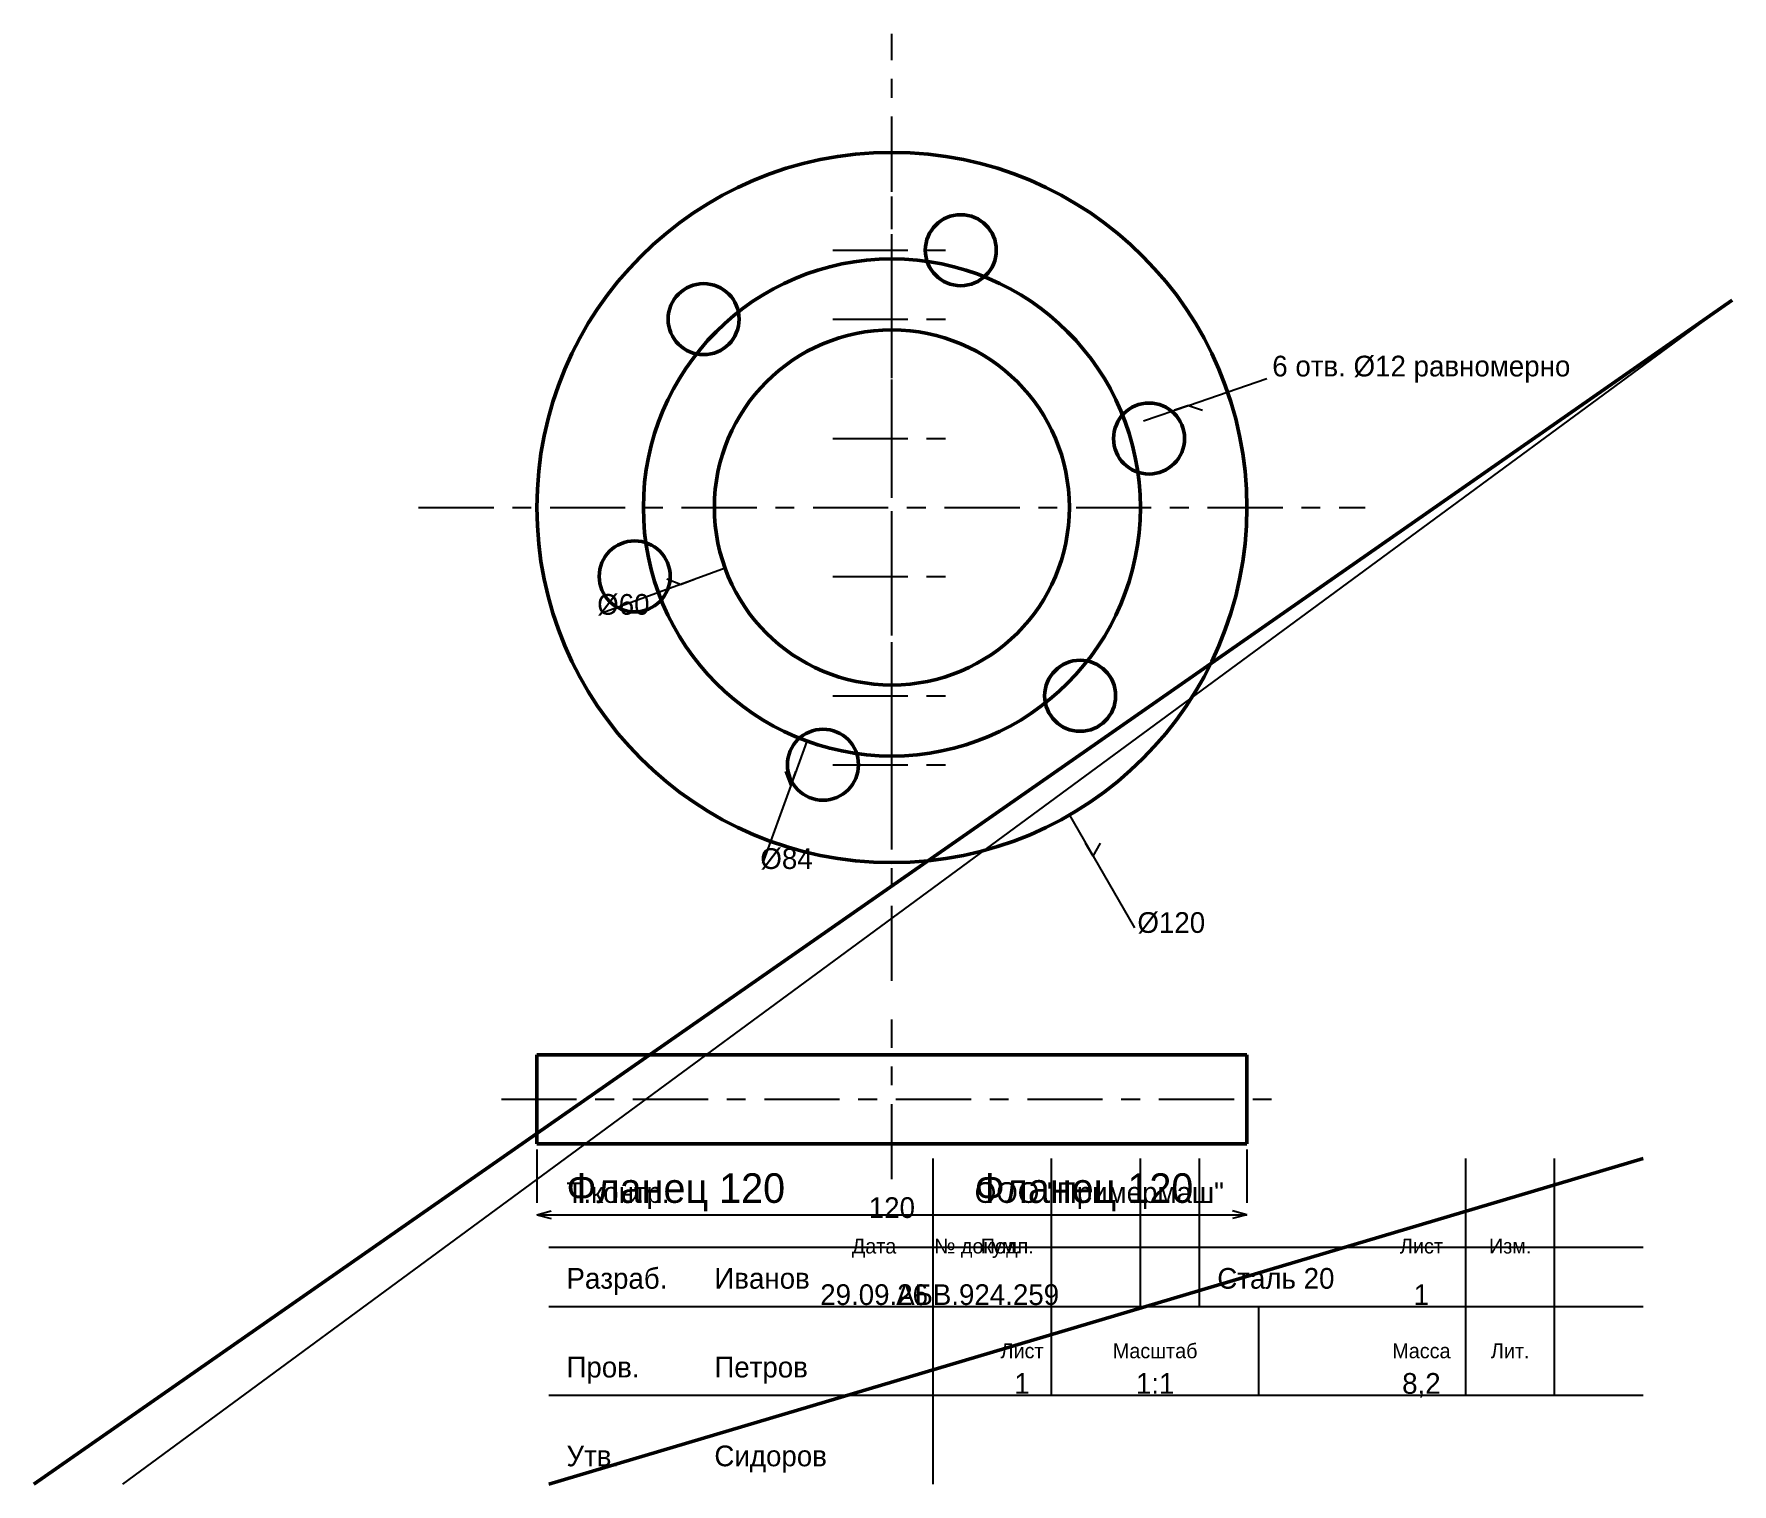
# Model space of a CAD drawing. Header units: millimetres. Extents: x 5 to 292, y 5 to 250.
import ezdxf
from ezdxf.enums import TextEntityAlignment as Align

# ---------------------------------------------------------------- set-up
doc = ezdxf.new("R2010")
doc.units = ezdxf.units.MM
doc.linetypes.add('CENTER', pattern=[22.225, 12.7, -3.175, 3.175, -3.175])
doc.linetypes.add('DASHED', pattern=[9, 6, -3])
for name, color, linetype, lineweight in [('AXIS', 7, 'CENTER', 25), ('DIMS', 7, 'CONTINUOUS', 25), ('MAIN', 7, 'CONTINUOUS', 50), ('TEXT', 7, 'CONTINUOUS', 25), ('THIN', 7, 'CONTINUOUS', 25)]:
    doc.layers.add(name, color=color, linetype=linetype, lineweight=lineweight)

msp = doc.modelspace()

# ---------------------------------------------------------------- linework, layer by layer
at = {"layer": 'AXIS', "linetype": 'CENTER', "lineweight": 25}
for p, q in [((150, 90), (150, 250)), ((150, 203.467), (150, 223.467)), ((140, 213.467), (160, 213.467)), ((150, 191.82), (150, 211.82)), ((140, 201.82), (160, 201.82)), ((150, 171.647), (150, 191.647)), ((140, 181.647), (160, 181.647)), ((70, 170), (230, 170)), ((150, 148.353), (150, 168.353)), ((140, 158.353), (160, 158.353)), ((150, 128.18), (150, 148.18)), ((140, 138.18), (160, 138.18)), ((150, 116.533), (150, 136.533)), ((140, 126.533), (160, 126.533)), ((150, 56.5), (150, 83.5)), ((84, 70), (216, 70))]:
    msp.add_line(p, q, dxfattribs=at)
at = {"layer": 'DIMS', "linetype": 'CONTINUOUS', "lineweight": 25}
for p, q in [((200.112, 187.255), (213.35, 191.813)), ((192.548, 184.651), (200.112, 187.255)), ((200.112, 187.255), (197.749, 186.441)), ((200.112, 187.255), (202.476, 186.441)), ((114.292, 157.003), (111.942, 157.858)), ((121.809, 159.739), (114.292, 157.003)), ((114.292, 157.003), (116.641, 157.858)), ((114.292, 157.003), (101.136, 152.215)), ((135.635, 130.533), (132.899, 123.015)), ((132.899, 123.015), (132.044, 125.365)), ((132.899, 123.015), (133.754, 125.365)), ((132.899, 123.015), (128.111, 109.86)), ((180, 118.038), (184, 111.11)), ((184, 111.11), (182.75, 113.275)), ((184, 111.11), (185.25, 113.275)), ((184, 111.11), (191, 98.986)), ((90, 61.5), (90, 52.5)), ((210, 61.5), (210, 52.5)), ((90, 50.5), (92.415, 51.147)), ((90, 50.5), (210, 50.5)), ((90, 50.5), (92.415, 49.853)), ((210, 50.5), (207.585, 51.147)), ((210, 50.5), (207.585, 49.853))]:
    msp.add_line(p, q, dxfattribs=at)
at = {"layer": 'MAIN', "linetype": 'CONTINUOUS', "lineweight": 50}
for p, q in [((5, 5), (292, 205)), ((90, 77.5), (210, 77.5)), ((90, 62.5), (90, 77.5)), ((210, 62.5), (210, 77.5)), ((90, 62.5), (210, 62.5)), ((92, 5), (277, 60))]:
    msp.add_line(p, q, dxfattribs=at)
for centre, radius in [((150, 170), 60), ((161.647, 213.467), 6), ((150, 170), 42), ((118.18, 201.82), 6), ((150, 170), 30), ((193.467, 181.647), 6), ((106.533, 158.353), 6), ((181.82, 138.18), 6), ((138.353, 126.533), 6)]:
    msp.add_circle(centre, radius, dxfattribs=at)
at = {"layer": 'THIN', "linetype": 'CONTINUOUS', "lineweight": 25}
for p, q in [((20, 5), (292, 205)), ((157, 5), (157, 60)), ((177, 35), (177, 60)), ((192, 35), (192, 60)), ((202, 35), (202, 60)), ((247, 35), (247, 60)), ((262, 35), (262, 60)), ((92, 45), (277, 45)), ((92, 35), (277, 35)), ((177, 20), (177, 35)), ((212, 20), (212, 35)), ((247, 20), (247, 35)), ((262, 20), (262, 35)), ((92, 20), (277, 20))]:
    msp.add_line(p, q, dxfattribs=at)
at = {"layer": 'THIN', "linetype": 'DASHED', "lineweight": 25}
for p, q in [((90, 62.5), (100, 62.5)), ((200, 62.5), (210, 62.5))]:
    msp.add_line(p, q, dxfattribs=at)

# ---------------------------------------------------------------- texts
at = {"layer": 'DIMS', "linetype": 'CONTINUOUS', "lineweight": 25}
for s, p in [('6 отв. %%c12 равномерно', (214.295, 192.139)), ('%%c60', (100.196, 151.873)), ('%%c84', (127.769, 108.92)), ('%%c120', (191.5, 98.12))]:
    msp.add_text(s, height=3.5, dxfattribs=at).set_placement(p)
msp.add_text('120', height=3.5, dxfattribs=at).set_placement((150, 51.7), align=Align.MIDDLE_CENTER)
at = {"layer": 'TEXT', "linetype": 'CONTINUOUS', "lineweight": 25}
for s, height, p in [('Фланец 120', 5, (95, 52.5)), ('Фланец 120', 5, (164, 52.5)), ('Т.контр.', 3.5, (95, 52.5)), ('ООО "Примермаш"', 3.5, (164, 52.5)), ('Разраб.', 3.5, (95, 38)), ('Иванов', 3.5, (120, 38)), ('Сталь 20', 3.5, (205, 38)), ('Пров.', 3.5, (95, 23)), ('Петров', 3.5, (120, 23)), ('Утв.', 3.5, (95, 8)), ('Сидоров', 3.5, (120, 8))]:
    msp.add_text(s, height=height, dxfattribs=at).set_placement(p)
for s, height, p in [('Дата', 2.5, (147, 45.2)), ('№ докум.', 2.5, (164.5, 45.2)), ('Подп.', 2.5, (169.5, 45.2)), ('Лист', 2.5, (239.5, 45.2)), ('Изм.', 2.5, (254.5, 45.2)), ('29.09.26', 3.5, (147, 37)), ('АБВ.924.259', 3.5, (164.5, 37)), ('1', 3.5, (239.5, 37)), ('Лист', 2.5, (172, 27.5)), ('Масштаб', 2.5, (194.5, 27.5)), ('Масса', 2.5, (239.5, 27.5)), ('Лит.', 2.5, (254.5, 27.5)), ('1', 3.5, (172, 22)), ('1:1', 3.5, (194.5, 22)), ('8,2', 3.5, (239.5, 22))]:
    msp.add_text(s, height=height, dxfattribs=at).set_placement(p, align=Align.MIDDLE_CENTER)

doc.saveas('drawing.dxf')
